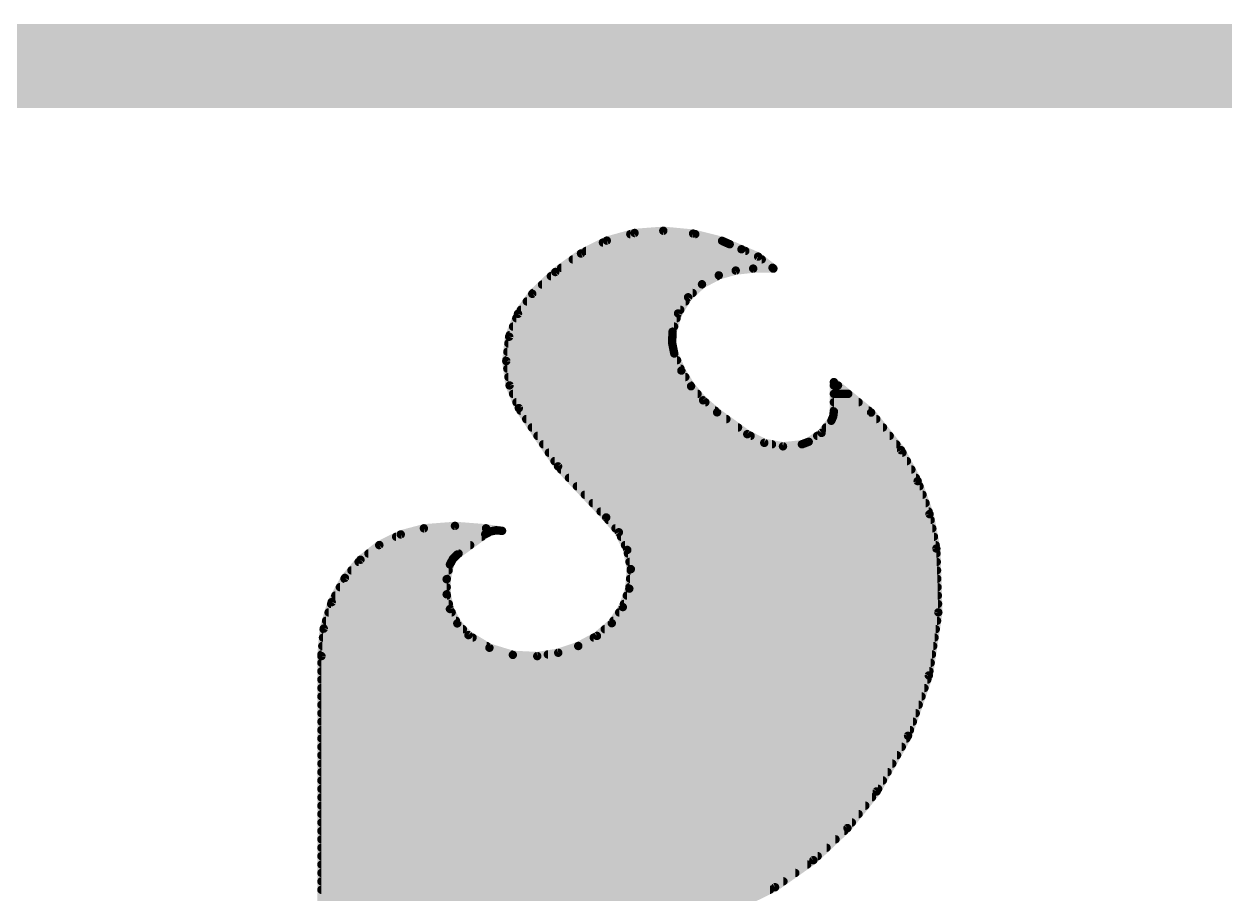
# Model space of a CAD drawing. Extents: x -2.8 to 25.5, y -2.5 to 56.
# Drawn here: x 12.817 to 16.448, y 53.378 to 56.007 of the extents above; entities that cross this region are included whole.
import ezdxf

# ---------------------------------------------------------------- set-up
doc = ezdxf.new("R2010")
doc.units = 0
for name, color, linetype in [('1', 12, 'CONTINUOUS'), ('16', 132, 'CONTINUOUS'), ('20', 53, 'CONTINUOUS'), ('21', 41, 'CONTINUOUS')]:
    doc.layers.add(name, color=color, linetype=linetype)

msp = doc.modelspace()

# ---------------------------------------------------------------- linework, layer by layer
at = {"layer": '1', "const_width": 0.254}
msp.add_lwpolyline([(0, 55.88), (25.4, 55.88)], dxfattribs=at)
at = {"layer": '16', "const_width": 0.254}
msp.add_lwpolyline([(0, 55.88), (25.4, 55.88)], dxfattribs=at)
at = {"layer": '20', "const_width": 0.254}
msp.add_lwpolyline([(0, 55.88), (25.4, 55.88)], dxfattribs=at)
at = {"layer": '21', "const_width": 0.0254}
for points in [[(14.6629, 55.3756), (14.5789, 55.3524)], [(14.65, 55.372), (14.8464, 55.372)], [(14.7498, 55.3822), (14.6629, 55.3756)], [(14.8399, 55.3737), (14.7498, 55.3822)], [(14.9276, 55.3517), (14.8399, 55.3737)], [(14.5789, 55.3524), (14.5009, 55.3136)], [(14.5672, 55.3466), (14.939, 55.3466)], [(14.9505, 55.3415), (14.9276, 55.3517)], [(14.9861, 55.3263), (14.9505, 55.3415)], [(14.5009, 55.3136), (14.4232, 55.2576)], [(14.4762, 55.2958), (15.0474, 55.2958)], [(14.5162, 55.3212), (14.9977, 55.3212)], [(15.0365, 55.3042), (14.9861, 55.3263)], [(15.08, 55.2704), (15.0365, 55.3042)], [(14.4232, 55.2576), (14.3536, 55.1917)], [(14.441, 55.2704), (15.08, 55.2704)], [(14.9175, 55.2475), (14.9687, 55.262)], [(14.9687, 55.262), (15.0216, 55.2679)], [(15.0216, 55.2679), (15.0826, 55.2679)], [(15.0825, 55.2679), (15.08, 55.2704)], [(15.0826, 55.2679), (15.0825, 55.2679)], [(14.3831, 55.2196), (14.8657, 55.2196)], [(14.4099, 55.245), (14.9128, 55.245)], [(14.8247, 55.1813), (14.8667, 55.2205)], [(14.8667, 55.2205), (14.9175, 55.2475)], [(14.3536, 55.1917), (14.3105, 55.1313)], [(14.3562, 55.1942), (14.8386, 55.1942)], [(14.7944, 55.1324), (14.8247, 55.1813)], [(14.3372, 55.1688), (14.817, 55.1688)], [(14.3105, 55.1313), (14.2837, 55.0621)], [(14.3053, 55.118), (14.79, 55.118)], [(14.3191, 55.1434), (14.8012, 55.1434)], [(14.7778, 55.0774), (14.7944, 55.1324)], [(14.2955, 55.0926), (14.7824, 55.0926)], [(14.7764, 55.044), (14.7778, 55.0774)], [(14.2837, 55.0621), (14.2751, 54.9884)], [(14.2813, 55.0418), (14.7768, 55.0418)], [(14.2857, 55.0672), (14.7774, 55.0672)], [(14.7829, 55.0113), (14.7764, 55.044)], [(14.2784, 55.0164), (14.7819, 55.0164)], [(14.8044, 54.9598), (14.7829, 55.0113)], [(14.2751, 54.9884), (14.285, 54.9149)], [(14.2754, 54.991), (14.7914, 54.991)], [(14.2782, 54.9656), (14.802, 54.9656)], [(14.2816, 54.9402), (14.8165, 54.9402)], [(14.8337, 54.9123), (14.8044, 54.9598)], [(14.285, 54.9149), (14.313, 54.8462)], [(14.2851, 54.9148), (14.8322, 54.9148)], [(14.87, 54.8699), (14.8337, 54.9123)], [(15.3781, 54.8329), (15.2655, 54.925)], [(15.2655, 54.925), (15.2655, 54.8361)], [(15.2655, 54.9148), (15.278, 54.9148)], [(14.2954, 54.8894), (14.8533, 54.8894)], [(14.3058, 54.864), (14.8769, 54.864)], [(14.9124, 54.8335), (14.87, 54.8699)], [(15.2655, 54.8894), (15.309, 54.8894)], [(15.2655, 54.864), (15.3401, 54.864)], [(14.313, 54.8462), (14.4316, 54.6704)], [(14.3181, 54.8386), (14.9065, 54.8386)], [(15.0038, 54.7675), (14.9124, 54.8335)], [(15.2635, 54.8216), (15.2578, 54.8081)], [(15.2655, 54.8361), (15.2635, 54.8216)], [(15.2655, 54.8386), (15.3711, 54.8386)], [(15.4687, 54.7192), (15.3781, 54.8329)], [(14.3353, 54.8132), (14.9405, 54.8132)], [(14.3524, 54.7878), (14.9757, 54.7878)], [(15.2578, 54.8081), (15.2282, 54.7714)], [(15.2414, 54.7878), (15.414, 54.7878)], [(15.26, 54.8132), (15.3938, 54.8132)], [(14.3695, 54.7624), (15.0138, 54.7624)], [(15.0551, 54.7413), (15.0038, 54.7675)], [(15.2282, 54.7714), (15.1893, 54.7446)], [(15.2151, 54.7624), (15.4343, 54.7624)], [(14.3867, 54.737), (15.0784, 54.737)], [(14.4038, 54.7116), (15.4728, 54.7116)], [(15.1117, 54.7309), (15.0551, 54.7413)], [(15.1689, 54.737), (15.1117, 54.7309)], [(15.1893, 54.7446), (15.1689, 54.737)], [(15.1689, 54.737), (15.4545, 54.737)], [(15.5188, 54.6258), (15.4687, 54.7192)], [(14.4209, 54.6862), (15.4864, 54.6862)], [(14.4316, 54.6704), (14.5771, 54.516)], [(14.4406, 54.6608), (15.5, 54.6608)], [(14.4646, 54.6354), (15.5137, 54.6354)], [(14.4885, 54.61), (15.5245, 54.61)], [(15.5546, 54.526), (15.5188, 54.6258)], [(14.5124, 54.5846), (15.5336, 54.5846)], [(14.5364, 54.5592), (15.5427, 54.5592)], [(14.5603, 54.5338), (15.5518, 54.5338)], [(14.5771, 54.516), (14.6154, 54.4711)], [(14.5836, 54.5084), (15.5581, 54.5084)], [(15.5753, 54.422), (15.5546, 54.526)], [(13.956, 54.4646), (13.8912, 54.4325)], [(13.9419, 54.4576), (14.2009, 54.4576)], [(14.0259, 54.483), (13.956, 54.4646)], [(14.1199, 54.4903), (14.0259, 54.483)], [(14.0259, 54.483), (14.2139, 54.483)], [(14.2139, 54.483), (14.1199, 54.4903)], [(14.1275, 54.4043), (14.2114, 54.4652)], [(14.2114, 54.4652), (14.2271, 54.4736)], [(14.2622, 54.4754), (14.2139, 54.483)], [(14.2271, 54.4736), (14.2445, 54.4771)], [(14.2445, 54.4771), (14.2622, 54.4754)], [(14.6052, 54.483), (15.5632, 54.483)], [(14.6154, 54.4711), (14.6409, 54.4178)], [(14.6219, 54.4576), (15.5682, 54.4576)], [(13.8912, 54.4325), (13.8342, 54.3881)], [(13.8908, 54.4322), (14.1659, 54.4322)], [(14.634, 54.4322), (15.5733, 54.4322)], [(15.5813, 54.2292), (15.5753, 54.422)], [(13.8342, 54.3881), (13.7872, 54.3331)], [(13.8582, 54.4068), (14.1309, 54.4068)], [(14.1047, 54.3738), (14.1137, 54.3909)], [(14.1137, 54.3909), (14.1275, 54.4043)], [(14.6409, 54.4178), (14.6516, 54.3597)], [(14.6429, 54.4068), (15.5758, 54.4068)], [(13.8068, 54.356), (14.1007, 54.356)], [(13.8285, 54.3814), (14.1087, 54.3814)], [(14.0948, 54.3293), (14.1047, 54.3738)], [(14.6516, 54.3597), (14.647, 54.3008)], [(14.6476, 54.3814), (15.5766, 54.3814)], [(14.6514, 54.356), (15.5774, 54.356)], [(13.7872, 54.3331), (13.7471, 54.2599)], [(13.7858, 54.3306), (14.0951, 54.3306)], [(14.0948, 54.2837), (14.0948, 54.3293)], [(14.6494, 54.3306), (15.5782, 54.3306)], [(13.758, 54.2798), (14.0956, 54.2798)], [(13.7719, 54.3052), (14.0948, 54.3052)], [(14.1047, 54.2392), (14.0948, 54.2837)], [(14.647, 54.3008), (14.6274, 54.2451)], [(14.6396, 54.2798), (15.5798, 54.2798)], [(14.6474, 54.3052), (15.579, 54.3052)], [(13.7471, 54.2599), (13.7231, 54.18)], [(13.7454, 54.2544), (14.1013, 54.2544)], [(14.1269, 54.1958), (14.1047, 54.2392)], [(14.6274, 54.2451), (14.594, 54.1964)], [(14.6307, 54.2544), (15.5805, 54.2544)], [(13.7301, 54.2036), (14.1229, 54.2036)], [(13.7378, 54.229), (14.1099, 54.229)], [(14.599, 54.2036), (15.5775, 54.2036)], [(14.6164, 54.229), (15.5813, 54.229)], [(15.5525, 54.0385), (15.5813, 54.2292)], [(13.7231, 54.18), (13.7161, 54.0969)], [(13.7229, 54.1782), (14.1437, 54.1782)], [(14.1606, 54.1604), (14.1269, 54.1958)], [(14.594, 54.1964), (14.5492, 54.1579)], [(14.5729, 54.1782), (15.5736, 54.1782)], [(13.7208, 54.1528), (14.1732, 54.1528)], [(14.224, 54.1222), (14.1606, 54.1604)], [(14.5492, 54.1579), (14.4928, 54.1275)], [(14.5397, 54.1528), (15.5698, 54.1528)], [(13.7161, 54.0969), (13.7161, 52.5805)], [(13.7165, 54.102), (14.2902, 54.102)], [(13.7187, 54.1274), (14.2154, 54.1274)], [(14.2948, 54.1006), (14.224, 54.1222)], [(14.3688, 54.0969), (14.2948, 54.1006)], [(14.4321, 54.107), (14.3688, 54.0969)], [(14.4008, 54.102), (15.5621, 54.102)], [(14.4928, 54.1275), (14.4321, 54.107)], [(14.4925, 54.1274), (15.5659, 54.1274)], [(13.7161, 54.0766), (15.5582, 54.0766)], [(13.7161, 54.0512), (15.5544, 54.0512)], [(13.7161, 54.0258), (15.5481, 54.0258)], [(15.4897, 53.8561), (15.5525, 54.0385)], [(13.7161, 54.0004), (15.5394, 54.0004)], [(13.7161, 53.975), (15.5306, 53.975)], [(13.7161, 53.9496), (15.5219, 53.9496)], [(13.7161, 53.9242), (15.5131, 53.9242)], [(13.7161, 53.8988), (15.5044, 53.8988)], [(13.7161, 53.8734), (15.4956, 53.8734)], [(13.7161, 53.848), (15.4851, 53.848)], [(15.395, 53.688), (15.4897, 53.8561)], [(13.7161, 53.8226), (15.4708, 53.8226)], [(13.7161, 53.7972), (15.4565, 53.7972)], [(13.7161, 53.7718), (15.4422, 53.7718)], [(13.7161, 53.7464), (15.4279, 53.7464)], [(13.7161, 53.721), (15.4136, 53.721)], [(13.7161, 53.6956), (15.3993, 53.6956)], [(13.7161, 53.6702), (15.3808, 53.6702)], [(15.3066, 53.5773), (15.395, 53.688)], [(13.7161, 53.6448), (15.3605, 53.6448)], [(13.7161, 53.6194), (15.3402, 53.6194)], [(13.7161, 53.594), (15.3199, 53.594)], [(13.7161, 53.5686), (15.2973, 53.5686)], [(15.2034, 53.4801), (15.3066, 53.5773)], [(13.7161, 53.5432), (15.2704, 53.5432)], [(13.7161, 53.5178), (15.2434, 53.5178)], [(13.7161, 53.4924), (15.2165, 53.4924)], [(15.0877, 53.3984), (15.2034, 53.4801)], [(13.7161, 53.467), (15.1849, 53.467)], [(13.7161, 53.4416), (15.1489, 53.4416)], [(13.7161, 53.4162), (15.1129, 53.4162)], [(13.7161, 53.3908), (15.0721, 53.3908)], [(14.9647, 53.3384), (15.0877, 53.3984)], [(13.7161, 53.3654), (15.02, 53.3654)]]:
    msp.add_lwpolyline(points, dxfattribs=at)
at = {"layer": '21', "const_width": 0.0127}
for points in [[(14.65, 55.3783, 1), (14.65, 55.3657)], [(14.6624, 55.3819, 1), (14.6634, 55.3692)], [(14.6646, 55.3695, 1), (14.6612, 55.3817)], [(14.7504, 55.3885, 1), (14.7492, 55.3759)], [(14.7503, 55.3759, 1), (14.7493, 55.3885)], [(14.8414, 55.3798, 1), (14.8383, 55.3675)], [(14.8392, 55.3673, 1), (14.8405, 55.38)], [(14.8464, 55.3657, 1), (14.8464, 55.3783)], [(14.5672, 55.3529, 1), (14.5672, 55.3403)], [(14.5772, 55.3585, 1), (14.5806, 55.3463)], [(14.5817, 55.3467, 1), (14.5761, 55.3581)], [(14.9302, 55.3575, 1), (14.925, 55.3459)], [(14.9261, 55.3455, 1), (14.9291, 55.3579)], [(14.939, 55.3403, 1), (14.939, 55.3529)], [(14.953, 55.3473, 1), (14.948, 55.3357)], [(14.9479, 55.3357, 1), (14.9531, 55.3473)], [(14.4762, 55.3021, 1), (14.4762, 55.2895)], [(14.4981, 55.3193, 1), (14.5037, 55.3079)], [(14.5046, 55.3084, 1), (14.4972, 55.3188)], [(14.5162, 55.3276, 1), (14.5162, 55.3149)], [(14.9886, 55.3321, 1), (14.9836, 55.3205)], [(14.9836, 55.3205, 1), (14.9886, 55.3321)], [(14.9977, 55.3149, 1), (14.9977, 55.3276)], [(15.0404, 55.3092, 1), (15.0326, 55.2992)], [(15.034, 55.2984, 1), (15.0391, 55.31)], [(15.0474, 55.2895, 1), (15.0474, 55.3021)], [(14.4195, 55.2627, 1), (14.4269, 55.2524)], [(14.4276, 55.2529, 1), (14.4188, 55.2622)], [(14.441, 55.2767, 1), (14.441, 55.2641)], [(14.968, 55.2683, 1), (14.9694, 55.2557)], [(14.9704, 55.2559, 1), (14.967, 55.2681)], [(15.0216, 55.2743, 1), (15.0216, 55.2616)], [(15.0223, 55.2616, 1), (15.0209, 55.2742)], [(15.0845, 55.2749, 1), (15.0755, 55.2659)], [(15.0761, 55.2654, 1), (15.0839, 55.2754)], [(15.0825, 55.2743, 1), (15.0825, 55.2616)], [(15.078, 55.2634, 1), (15.087, 55.2724)], [(15.08, 55.2641, 1), (15.08, 55.2767)], [(15.0826, 55.2616, 1), (15.0826, 55.2743)], [(15.0826, 55.2616, 1), (15.0826, 55.2743)], [(14.3831, 55.2259, 1), (14.3831, 55.2133)], [(14.4099, 55.2514, 1), (14.4099, 55.2387)], [(14.8638, 55.2261, 1), (14.8697, 55.2149)], [(14.8711, 55.2159, 1), (14.8624, 55.2252)], [(14.8657, 55.2133, 1), (14.8657, 55.2259)], [(14.9158, 55.2536, 1), (14.9192, 55.2414)], [(14.9128, 55.2387, 1), (14.9128, 55.2514)], [(14.9205, 55.2419, 1), (14.9145, 55.2531)], [(14.3492, 55.1963, 1), (14.358, 55.1871)], [(14.3588, 55.188, 1), (14.3484, 55.1954)], [(14.3562, 55.2005, 1), (14.3562, 55.1879)], [(14.8386, 55.1879, 1), (14.8386, 55.2005)], [(14.3372, 55.1752, 1), (14.3372, 55.1625)], [(14.817, 55.1625, 1), (14.817, 55.1752)], [(14.8204, 55.1859, 1), (14.8291, 55.1766)], [(14.8301, 55.1779, 1), (14.8193, 55.1846)], [(14.3053, 55.1243, 1), (14.3053, 55.1117)], [(14.3053, 55.135, 1), (14.3156, 55.1276)], [(14.3164, 55.129, 1), (14.3045, 55.1336)], [(14.3191, 55.1497, 1), (14.3191, 55.1371)], [(14.789, 55.1358, 1), (14.7998, 55.1291)], [(14.8005, 55.1306, 1), (14.7883, 55.1343)], [(14.79, 55.1117, 1), (14.79, 55.1243)], [(14.8012, 55.1371, 1), (14.8012, 55.1497)], [(14.2955, 55.099, 1), (14.2955, 55.0863)], [(14.7717, 55.0792, 1), (14.7839, 55.0756)], [(14.7841, 55.0771, 1), (14.7715, 55.0777)], [(14.7824, 55.0863, 1), (14.7824, 55.099)], [(14.2813, 55.0481, 1), (14.2813, 55.0355)], [(14.2778, 55.0644, 1), (14.2897, 55.0598)], [(14.29, 55.0614, 1), (14.2774, 55.0629)], [(14.2857, 55.0735, 1), (14.2857, 55.0609)], [(14.77, 55.0443, 1), (14.7827, 55.0438)], [(14.7826, 55.0453, 1), (14.7702, 55.0428)], [(14.7768, 55.0355, 1), (14.7768, 55.0481)], [(14.7774, 55.0609, 1), (14.7774, 55.0735)], [(14.2784, 55.0228, 1), (14.2784, 55.0101)], [(14.7888, 55.0137, 1), (14.777, 55.0089)], [(14.7767, 55.0101, 1), (14.7891, 55.0125)], [(14.7819, 55.0101, 1), (14.7819, 55.0228)], [(14.2814, 54.9893, 1), (14.2688, 54.9876)], [(14.2688, 54.9892, 1), (14.2814, 54.9877)], [(14.2754, 54.9973, 1), (14.2754, 54.9847)], [(14.2782, 54.9719, 1), (14.2782, 54.9593)], [(14.7914, 54.9847, 1), (14.7914, 54.9973)], [(14.802, 54.9593, 1), (14.802, 54.9719)], [(14.2816, 54.9466, 1), (14.2816, 54.9339)], [(14.8098, 54.9631, 1), (14.799, 54.9565)], [(14.7985, 54.9573, 1), (14.8102, 54.9622)], [(14.8165, 54.9339, 1), (14.8165, 54.9466)], [(14.2909, 54.9173, 1), (14.2792, 54.9125)], [(14.2851, 54.9211, 1), (14.2851, 54.9085)], [(14.2787, 54.9141, 1), (14.2913, 54.9158)], [(14.8385, 54.9164, 1), (14.8289, 54.9082)], [(14.8283, 54.909, 1), (14.8391, 54.9156)], [(14.8322, 54.9085, 1), (14.8322, 54.9211)], [(15.2695, 54.9299, 1), (15.2615, 54.9201)], [(15.2655, 54.9211, 1), (15.2655, 54.9085)], [(15.2719, 54.925, 1), (15.2592, 54.925)], [(15.278, 54.9085, 1), (15.278, 54.9211)], [(14.2954, 54.8957, 1), (14.2954, 54.8831)], [(14.3058, 54.8704, 1), (14.3058, 54.8577)], [(14.8533, 54.8831, 1), (14.8533, 54.8957)], [(14.8742, 54.8747, 1), (14.8659, 54.8651)], [(14.8652, 54.8658, 1), (14.8749, 54.874)], [(14.8769, 54.8577, 1), (14.8769, 54.8704)], [(15.2655, 54.8704, 1), (15.2655, 54.8577)], [(15.2655, 54.8957, 1), (15.2655, 54.8831)], [(15.309, 54.8831, 1), (15.309, 54.8957)], [(15.3401, 54.8577, 1), (15.3401, 54.8704)], [(14.3183, 54.8498, 1), (14.3077, 54.8426)], [(14.3071, 54.8438, 1), (14.3189, 54.8486)], [(14.3181, 54.8449, 1), (14.3181, 54.8323)], [(14.9161, 54.8386, 1), (14.9087, 54.8284)], [(14.9065, 54.8323, 1), (14.9065, 54.8449)], [(14.9083, 54.8287, 1), (14.9165, 54.8383)], [(15.2694, 54.8191, 1), (15.2577, 54.8241)], [(15.2655, 54.8449, 1), (15.2655, 54.8323)], [(15.2718, 54.8352, 1), (15.2592, 54.837)], [(15.2592, 54.8361, 1), (15.2719, 54.8361)], [(15.3711, 54.8323, 1), (15.3711, 54.8449)], [(15.383, 54.8369, 1), (15.3731, 54.829)], [(15.374, 54.828, 1), (15.3821, 54.8378)], [(14.3353, 54.8195, 1), (14.3353, 54.8069)], [(14.3524, 54.7942, 1), (14.3524, 54.7815)], [(14.9405, 54.8069, 1), (14.9405, 54.8195)], [(14.9757, 54.7815, 1), (14.9757, 54.7942)], [(15.2414, 54.7942, 1), (15.2414, 54.7815)], [(15.252, 54.8106, 1), (15.2636, 54.8056)], [(15.2627, 54.8041, 1), (15.2529, 54.8121)], [(15.26, 54.8195, 1), (15.26, 54.8069)], [(15.2572, 54.8224, 1), (15.2698, 54.8207)], [(15.3938, 54.8069, 1), (15.3938, 54.8195)], [(15.414, 54.7815, 1), (15.414, 54.7942)], [(14.3695, 54.7687, 1), (14.3695, 54.7561)], [(15.0067, 54.7732, 1), (15.0009, 54.7618)], [(15.0001, 54.7624, 1), (15.0075, 54.7726)], [(15.0138, 54.7561, 1), (15.0138, 54.7687)], [(15.2151, 54.7687, 1), (15.2151, 54.7561)], [(15.2232, 54.7754, 1), (15.2331, 54.7674)], [(15.2318, 54.7661, 1), (15.2246, 54.7766)], [(15.4343, 54.7561, 1), (15.4343, 54.7687)], [(14.3867, 54.7433, 1), (14.3867, 54.7307)], [(14.4038, 54.718, 1), (14.4038, 54.7053)], [(15.0562, 54.7476, 1), (15.0539, 54.7351)], [(15.0522, 54.7357, 1), (15.058, 54.747)], [(15.0784, 54.7307, 1), (15.0784, 54.7433)], [(15.111, 54.7372, 1), (15.1123, 54.7245)], [(15.1105, 54.7246, 1), (15.1128, 54.7371)], [(15.1667, 54.743, 1), (15.1711, 54.731)], [(15.1689, 54.7433, 1), (15.1689, 54.7307)], [(15.1696, 54.7307, 1), (15.1682, 54.7433)], [(15.1857, 54.7498, 1), (15.1929, 54.7394)], [(15.1915, 54.7386, 1), (15.1871, 54.7506)], [(15.4545, 54.7307, 1), (15.4545, 54.7433)], [(15.4743, 54.7222, 1), (15.4631, 54.7162)], [(15.4637, 54.7152, 1), (15.4737, 54.7232)], [(15.4728, 54.7053, 1), (15.4728, 54.718)], [(14.4209, 54.6925, 1), (14.4209, 54.6799)], [(15.4864, 54.6799, 1), (15.4864, 54.6925)], [(14.4362, 54.6747, 1), (14.427, 54.666)], [(14.4264, 54.6668, 1), (14.4369, 54.6739)], [(14.4406, 54.6671, 1), (14.4406, 54.6545)], [(15.5, 54.6545, 1), (15.5, 54.6671)], [(14.4646, 54.6418, 1), (14.4646, 54.6291)], [(14.4885, 54.6163, 1), (14.4885, 54.6037)], [(15.5248, 54.6279, 1), (15.5129, 54.6236)], [(15.5132, 54.6228, 1), (15.5244, 54.6288)], [(15.5137, 54.6291, 1), (15.5137, 54.6418)], [(15.5245, 54.6037, 1), (15.5245, 54.6163)], [(14.5124, 54.5909, 1), (14.5124, 54.5783)], [(15.5336, 54.5783, 1), (15.5336, 54.5909)], [(14.5364, 54.5656, 1), (14.5364, 54.5529)], [(14.5603, 54.5401, 1), (14.5603, 54.5275)], [(15.5427, 54.5529, 1), (15.5427, 54.5656)], [(15.5518, 54.5275, 1), (15.5518, 54.5401)], [(14.5819, 54.5201, 1), (14.5723, 54.5119)], [(14.5725, 54.5116, 1), (14.5817, 54.5204)], [(14.5836, 54.5147, 1), (14.5836, 54.5021)], [(15.5609, 54.5272, 1), (15.5484, 54.5247)], [(15.5487, 54.5238, 1), (15.5606, 54.5281)], [(15.5581, 54.5021, 1), (15.5581, 54.5147)], [(13.9419, 54.4639, 1), (13.9419, 54.4513)], [(13.9544, 54.4707, 1), (13.9576, 54.4584)], [(13.9588, 54.4589, 1), (13.9532, 54.4703)], [(14.0259, 54.4894, 1), (14.0259, 54.4767)], [(14.0254, 54.4893, 1), (14.0264, 54.4767)], [(14.0275, 54.4769, 1), (14.0243, 54.4891)], [(14.1204, 54.4967, 1), (14.1194, 54.484)], [(14.1204, 54.484, 1), (14.1194, 54.4967)], [(14.2009, 54.4513, 1), (14.2009, 54.4639)], [(14.2084, 54.4708, 1), (14.2144, 54.4596)], [(14.2149, 54.4893, 1), (14.2129, 54.4767)], [(14.2151, 54.4601, 1), (14.2077, 54.4703)], [(14.2134, 54.4767, 1), (14.2144, 54.4893)], [(14.2139, 54.4767, 1), (14.2139, 54.4894)], [(14.2258, 54.4798, 1), (14.2283, 54.4674)], [(14.2301, 54.468, 1), (14.2241, 54.4792)], [(14.2451, 54.4834, 1), (14.2439, 54.4708)], [(14.2458, 54.4709, 1), (14.2432, 54.4833)], [(14.2612, 54.4691, 1), (14.2632, 54.4817)], [(14.2616, 54.4691, 1), (14.2628, 54.4817)], [(14.6052, 54.4894, 1), (14.6052, 54.4767)], [(14.6212, 54.4738, 1), (14.6097, 54.4683)], [(14.6106, 54.4669, 1), (14.6203, 54.4752)], [(14.6219, 54.4639, 1), (14.6219, 54.4513)], [(15.5632, 54.4767, 1), (15.5632, 54.4894)], [(15.5682, 54.4513, 1), (15.5682, 54.4639)], [(13.8908, 54.4385, 1), (13.8908, 54.4259)], [(13.8884, 54.4382, 1), (13.894, 54.4268)], [(13.8951, 54.4275, 1), (13.8873, 54.4375)], [(14.1659, 54.4259, 1), (14.1659, 54.4385)], [(14.634, 54.4385, 1), (14.634, 54.4259)], [(15.5816, 54.4222, 1), (15.569, 54.4218)], [(15.5733, 54.4259, 1), (15.5733, 54.4385)], [(13.8303, 54.3931, 1), (13.8381, 54.3831)], [(13.839, 54.384, 1), (13.8293, 54.3922)], [(13.8582, 54.4132, 1), (13.8582, 54.4005)], [(14.1093, 54.3954, 1), (14.1181, 54.3863)], [(14.1193, 54.3879, 1), (14.1081, 54.3938)], [(14.1238, 54.4094, 1), (14.1312, 54.3992)], [(14.1319, 54.3998, 1), (14.1231, 54.4088)], [(14.1309, 54.4005, 1), (14.1309, 54.4132)], [(14.6471, 54.4189, 1), (14.6346, 54.4166)], [(14.6351, 54.415, 1), (14.6466, 54.4205)], [(14.6429, 54.4132, 1), (14.6429, 54.4005)], [(15.5691, 54.4208, 1), (15.5815, 54.4232)], [(15.5758, 54.4005, 1), (15.5758, 54.4132)], [(13.8068, 54.3623, 1), (13.8068, 54.3497)], [(13.8285, 54.3877, 1), (13.8285, 54.3751)], [(14.0991, 54.3768, 1), (14.1103, 54.3708)], [(14.1109, 54.3724, 1), (14.0985, 54.3752)], [(14.1007, 54.3497, 1), (14.1007, 54.3623)], [(14.1087, 54.3751, 1), (14.1087, 54.3877)], [(14.6476, 54.3877, 1), (14.6476, 54.3751)], [(14.6514, 54.3623, 1), (14.6514, 54.3497)], [(14.658, 54.3592, 1), (14.6453, 54.3602)], [(14.6454, 54.3585, 1), (14.6579, 54.3608)], [(15.5766, 54.3751, 1), (15.5766, 54.3877)], [(15.5774, 54.3497, 1), (15.5774, 54.3623)], [(13.7858, 54.337, 1), (13.7858, 54.3243)], [(13.7824, 54.3372, 1), (13.792, 54.329)], [(13.7928, 54.33, 1), (13.7816, 54.3362)], [(14.1011, 54.3293, 1), (14.0884, 54.3293)], [(14.0886, 54.3307, 1), (14.101, 54.3279)], [(14.0951, 54.3243, 1), (14.0951, 54.337)], [(14.6494, 54.337, 1), (14.6494, 54.3243)], [(15.5782, 54.3243, 1), (15.5782, 54.337)], [(13.758, 54.2861, 1), (13.758, 54.2735)], [(13.7719, 54.3115, 1), (13.7719, 54.2989)], [(14.101, 54.2851, 1), (14.0886, 54.2823)], [(14.0884, 54.2837, 1), (14.1011, 54.2837)], [(14.0948, 54.2989, 1), (14.0948, 54.3115)], [(14.0956, 54.2735, 1), (14.0956, 54.2861)], [(14.6396, 54.2861, 1), (14.6396, 54.2735)], [(14.6407, 54.3013, 1), (14.6534, 54.3003)], [(14.6474, 54.3115, 1), (14.6474, 54.2989)], [(14.653, 54.2987, 1), (14.6411, 54.3029)], [(15.579, 54.2989, 1), (15.579, 54.3115)], [(15.5798, 54.2735, 1), (15.5798, 54.2861)], [(13.7454, 54.2608, 1), (13.7454, 54.2481)], [(13.7415, 54.263, 1), (13.7527, 54.2569)], [(13.7532, 54.2581, 1), (13.741, 54.2618)], [(14.1104, 54.2421, 1), (14.099, 54.2363)], [(14.1013, 54.2481, 1), (14.1013, 54.2608)], [(14.6214, 54.2472, 1), (14.6334, 54.243)], [(14.6326, 54.2415, 1), (14.6222, 54.2487)], [(14.6307, 54.2608, 1), (14.6307, 54.2481)], [(15.5805, 54.2481, 1), (15.5805, 54.2608)], [(13.7301, 54.2099, 1), (13.7301, 54.1973)], [(13.7378, 54.2353, 1), (13.7378, 54.2227)], [(14.0985, 54.2378, 1), (14.1109, 54.2406)], [(14.1099, 54.2227, 1), (14.1099, 54.2353)], [(14.1229, 54.1973, 1), (14.1229, 54.2099)], [(14.599, 54.2099, 1), (14.599, 54.1973)], [(14.6164, 54.2353, 1), (14.6164, 54.2227)], [(15.575, 54.229, 1), (15.5877, 54.2294)], [(15.5876, 54.2282, 1), (15.5751, 54.2301)], [(15.5775, 54.1973, 1), (15.5775, 54.2099)], [(15.5813, 54.2227, 1), (15.5813, 54.2353)], [(13.7229, 54.1846, 1), (13.7229, 54.1719)], [(13.7294, 54.1795, 1), (13.7167, 54.1806)], [(13.717, 54.1819, 1), (13.7291, 54.1782)], [(14.1315, 54.2001, 1), (14.1223, 54.1914)], [(14.1213, 54.1929, 1), (14.1326, 54.1986)], [(14.1437, 54.1719, 1), (14.1437, 54.1846)], [(14.5729, 54.1846, 1), (14.5729, 54.1719)], [(14.5888, 54.1999, 1), (14.5993, 54.1928)], [(14.5982, 54.1915, 1), (14.5899, 54.2012)], [(15.5736, 54.1719, 1), (15.5736, 54.1846)], [(13.7208, 54.1591, 1), (13.7208, 54.1465)], [(14.1639, 54.1658, 1), (14.1573, 54.155)], [(14.156, 54.156, 1), (14.1652, 54.1648)], [(14.1732, 54.1465, 1), (14.1732, 54.1591)], [(14.5397, 54.1591, 1), (14.5397, 54.1465)], [(14.5451, 54.1627, 1), (14.5533, 54.1531)], [(14.5522, 54.1523, 1), (14.5462, 54.1635)], [(15.5698, 54.1465, 1), (15.5698, 54.1591)], [(13.7225, 54.0969, 1), (13.7098, 54.0969)], [(13.7165, 54.1084, 1), (13.7165, 54.0957)], [(13.7187, 54.1337, 1), (13.7187, 54.1211)], [(14.2154, 54.1211, 1), (14.2154, 54.1337)], [(14.2259, 54.1283, 1), (14.2222, 54.1161)], [(14.2207, 54.1167, 1), (14.2273, 54.1276)], [(14.2952, 54.1069, 1), (14.2945, 54.0942)], [(14.2902, 54.0957, 1), (14.2902, 54.1084)], [(14.293, 54.0945, 1), (14.2967, 54.1066)], [(14.3678, 54.1032, 1), (14.3698, 54.0906)], [(14.3685, 54.0906, 1), (14.3691, 54.1032)], [(14.4008, 54.1084, 1), (14.4008, 54.0957)], [(14.4301, 54.113, 1), (14.4341, 54.101)], [(14.4331, 54.1007, 1), (14.4311, 54.1132)], [(14.4925, 54.1337, 1), (14.4925, 54.1211)], [(14.4898, 54.1331, 1), (14.4958, 54.1219)], [(14.4948, 54.1215, 1), (14.4908, 54.1335)], [(15.5621, 54.0957, 1), (15.5621, 54.1084)], [(15.5659, 54.1211, 1), (15.5659, 54.1337)], [(13.7098, 54.0974, 1), (13.7224, 54.0964)], [(13.7161, 54.0829, 1), (13.7161, 54.0703)], [(15.5582, 54.0703, 1), (15.5582, 54.0829)], [(13.7161, 54.0322, 1), (13.7161, 54.0195)], [(13.7161, 54.0575, 1), (13.7161, 54.0449)], [(15.5462, 54.0394, 1), (15.5588, 54.0375)], [(15.5585, 54.0364, 1), (15.5465, 54.0405)], [(15.5481, 54.0195, 1), (15.5481, 54.0322)], [(15.5544, 54.0449, 1), (15.5544, 54.0575)], [(13.7161, 54.0067, 1), (13.7161, 53.9941)], [(15.5394, 53.9941, 1), (15.5394, 54.0067)], [(13.7161, 53.956, 1), (13.7161, 53.9433)], [(13.7161, 53.9813, 1), (13.7161, 53.9687)], [(15.5219, 53.9433, 1), (15.5219, 53.956)], [(15.5306, 53.9687, 1), (15.5306, 53.9813)], [(13.7161, 53.9306, 1), (13.7161, 53.9179)], [(15.5131, 53.9179, 1), (15.5131, 53.9306)], [(13.7161, 53.9051, 1), (13.7161, 53.8925)], [(15.5044, 53.8925, 1), (15.5044, 53.9051)], [(13.7161, 53.8798, 1), (13.7161, 53.8671)], [(13.7161, 53.8544, 1), (13.7161, 53.8417)], [(15.4837, 53.8581, 1), (15.4957, 53.854)], [(15.4952, 53.853, 1), (15.4841, 53.8592)], [(15.4851, 53.8417, 1), (15.4851, 53.8544)], [(15.4956, 53.8671, 1), (15.4956, 53.8798)], [(13.7161, 53.8289, 1), (13.7161, 53.8163)], [(15.4708, 53.8163, 1), (15.4708, 53.8289)], [(13.7161, 53.8036, 1), (13.7161, 53.7909)], [(13.7161, 53.7782, 1), (13.7161, 53.7655)], [(15.4422, 53.7655, 1), (15.4422, 53.7782)], [(15.4565, 53.7909, 1), (15.4565, 53.8036)], [(13.7161, 53.7527, 1), (13.7161, 53.7401)], [(15.4279, 53.7401, 1), (15.4279, 53.7527)], [(13.7161, 53.7274, 1), (13.7161, 53.7147)], [(13.7161, 53.702, 1), (13.7161, 53.6893)], [(15.3993, 53.6893, 1), (15.3993, 53.702)], [(15.4136, 53.7147, 1), (15.4136, 53.7274)], [(13.7161, 53.6765, 1), (13.7161, 53.6639)], [(15.3808, 53.6639, 1), (15.3808, 53.6765)], [(15.3895, 53.6911, 1), (15.4005, 53.6849)], [(15.4, 53.684, 1), (15.39, 53.692)], [(13.7161, 53.6512, 1), (13.7161, 53.6385)], [(15.3605, 53.6385, 1), (15.3605, 53.6512)], [(13.7161, 53.6258, 1), (13.7161, 53.6131)], [(13.7161, 53.6003, 1), (13.7161, 53.5877)], [(15.3199, 53.5877, 1), (15.3199, 53.6003)], [(15.3402, 53.6131, 1), (15.3402, 53.6258)], [(13.7161, 53.575, 1), (13.7161, 53.5623)], [(15.2973, 53.5623, 1), (15.2973, 53.575)], [(15.3016, 53.5813, 1), (15.3115, 53.5733)], [(15.3109, 53.5727, 1), (15.3022, 53.5819)], [(13.7161, 53.5496, 1), (13.7161, 53.5369)], [(13.7161, 53.5241, 1), (13.7161, 53.5115)], [(15.2434, 53.5115, 1), (15.2434, 53.5241)], [(15.2704, 53.5369, 1), (15.2704, 53.5496)], [(13.7161, 53.4988, 1), (13.7161, 53.4861)], [(15.1991, 53.4847, 1), (15.2078, 53.4755)], [(15.2071, 53.4749, 1), (15.1998, 53.4853)], [(15.2165, 53.4861, 1), (15.2165, 53.4988)], [(13.7161, 53.4734, 1), (13.7161, 53.4607)], [(13.7161, 53.4479, 1), (13.7161, 53.4353)], [(15.1489, 53.4353, 1), (15.1489, 53.4479)], [(15.1849, 53.4607, 1), (15.1849, 53.4734)], [(13.7161, 53.4226, 1), (13.7161, 53.4099)], [(15.1129, 53.4099, 1), (15.1129, 53.4226)], [(13.7161, 53.3972, 1), (13.7161, 53.3845)], [(15.0721, 53.3845, 1), (15.0721, 53.3972)], [(15.084, 53.4036, 1), (15.0914, 53.3932)], [(15.0905, 53.3927, 1), (15.0849, 53.4041)]]:
    msp.add_lwpolyline(points, format="xyb", dxfattribs=at)

doc.saveas('drawing.dxf')
